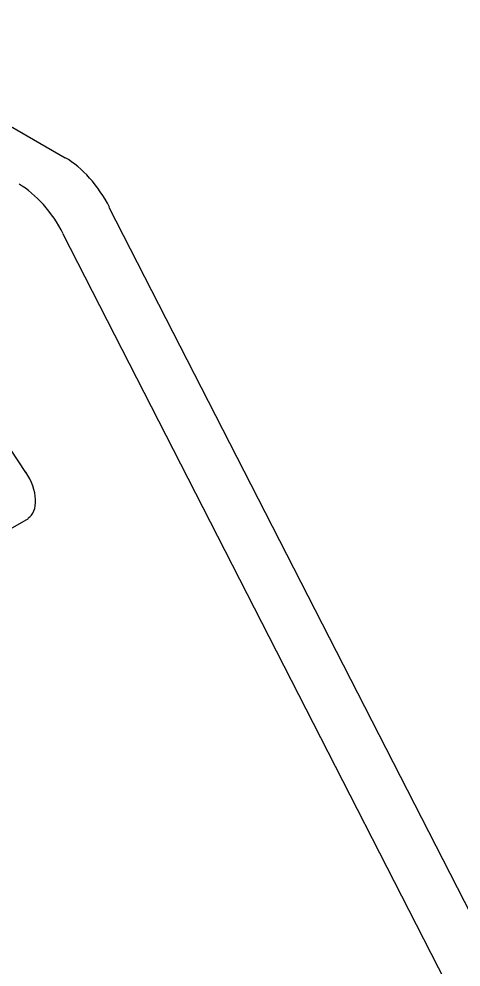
# Model space of a CAD drawing. Extents: x 23 to 317, y -101 to 289.
# Drawn here: x 220.91 to 233.68, y 150.94 to 178.34 of the extents above; entities that cross this region are included whole.
import ezdxf

# ---------------------------------------------------------------- set-up
doc = ezdxf.new("R2010")
doc.units = 0
doc.layers.get('0').update_dxf_attribs({"linetype": 'CONTINUOUS'})

msp = doc.modelspace()

# ---------------------------------------------------------------- linework, layer by layer
at = {"color": 7}
for points in [[(215.290526, 178.336087), (222.239703, 174.328679)], [(240.970961, 138.802326), (223.515469, 172.887813)], [(239.635158, 138.021857), (222.179667, 172.122353)], [(219.087808, 168.265034), (221.099017, 165.233212)], [(221.174062, 163.897409), (219.493052, 162.936832)]]:
    msp.add_lwpolyline(points, dxfattribs=at)
for points in [[(223.522073, 172.898168), (223.20435, 173.518495), (222.736193, 174.041898), (222.243295, 174.327852)], [(222.18627, 172.132708), (221.868547, 172.753035), (221.40039, 173.276438), (220.907492, 173.562392)], [(221.386338, 164.450591), (221.374122, 164.702385), (221.272273, 164.98887), (221.106271, 165.238374)], [(221.170278, 163.919085), (221.319982, 164.00551), (221.398555, 164.198797), (221.386338, 164.450591)]]:
    msp.add_open_spline(points, degree=3, dxfattribs=at)

doc.saveas('drawing.dxf')
